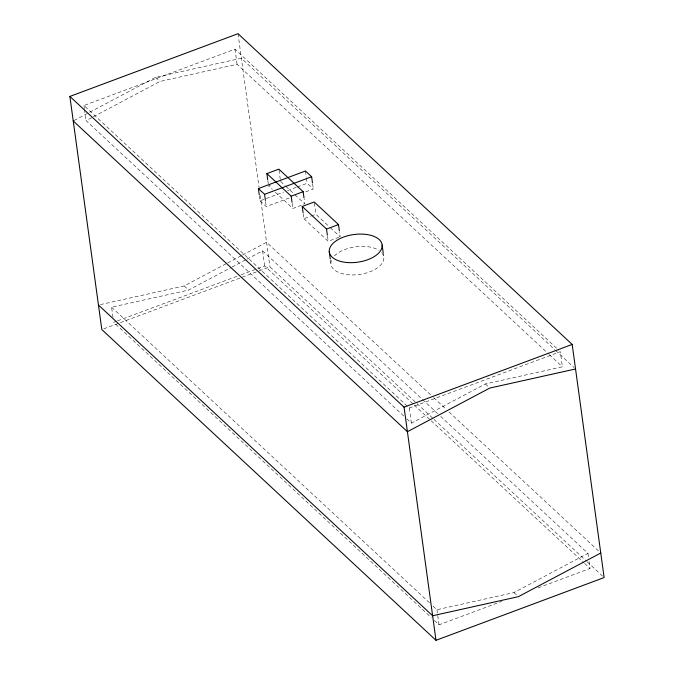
<?xml version="1.0" encoding="UTF-8"?>
<svg xmlns="http://www.w3.org/2000/svg" width="674" height="674" viewBox="0 0 674 674"><rect width="100%" height="100%" fill="white"/><g stroke="black" fill="none" stroke-linecap="round" stroke-linejoin="round"><path stroke-width="0.51" stroke-dasharray="3.37 2.53" d="M74.081 120.52L155.627 77.333L241.376 58.242L554.761 349.637M403.675 415.976L86.045 120.629L92.515 117.2M93.442 116.712L160.041 81.436L237.063 64.291L548.526 353.909M100.392 304.597L184.204 285.936L226.75 263.399M227.677 262.911L241.553 255.564M242.48 255.075L266.584 242.303L430.593 394.804M112.979 317.269L111.598 307.192L188.619 290.047L231.165 267.511M232.092 267.022L245.968 259.675M246.895 259.178L262.616 250.854L437.628 413.583M406.759 418.84L411.384 423.146L485.381 383.953L562.402 366.808L560.33 351.693L409.312 408.031L83.972 105.515L234.99 49.177L558.788 350.261M433.079 606.12L436.937 609.709L513.959 592.564L587.955 553.371L440.712 416.448M270.409 185.182L268.564 185.864L272.363 189.394M259.38 195.721L260.08 200.835L283.611 192.056M287.528 190.59L296.358 187.296M297.335 186.934L307.142 183.277L313.326 189.023L304.496 192.317M260.08 200.835L266.264 206.581L289.795 197.802M275.396 192.225L292.861 208.46L303.915 204.332M303.199 213.616L303.907 218.73L310.352 216.32M311.278 215.975L315.879 214.256L329.544 226.969M303.907 218.73L328.196 241.317L339.258 237.197M116.61 321.203L113.67 322.307L431.301 617.654M117.588 320.841L237.231 276.214M241.157 274.748L264.688 265.969L413.482 404.324M103.779 328.836L119.509 322.964M120.494 322.602L258.15 271.251M259.136 270.881L269.945 266.845L433.188 418.63M434.385 620.518L439.01 624.823L501.768 601.41M538.054 587.871L590.028 568.485L589.059 561.434M555.528 350.354L574.004 367.541M549.293 354.625L562.402 366.808M280.544 181.399L285.102 185.636M285.86 186.344L294.209 194.104M294.968 194.811L304.842 203.986L304.134 198.881M330.311 227.669L340.176 236.852L339.477 231.738M155.627 77.333L160.041 81.436M485.381 383.953L488.33 386.691M433.677 397.668L445.994 409.126M449.078 411.991L599.22 551.602M433.955 419.346L586.414 561.113M587.18 561.83L602.581 576.144M414.249 405.04L430.442 420.096M431.217 420.812L583.861 562.748M584.636 563.464L590.028 568.485M184.204 285.936L188.619 290.047M513.959 592.564L517.64 595.985M111.598 307.192L429.995 603.255M587.955 553.371L588.512 557.398M409.312 408.031L411.384 423.146M436.937 609.709L439.01 624.823M383.127 252.244L383.826 257.358M327.497 236.203L328.196 241.317M330.37 259.852L330.926 263.938M312.626 183.909L313.326 189.023M314.337 203.009L315.879 214.256M305.457 171.002L306.299 177.144M306.443 178.163L307.142 183.277M292.162 203.346L292.861 208.46M279.002 170.151L280.266 179.351M267.864 180.758L268.286 183.825M265.564 201.467L266.264 206.581M238.015 33.7L259.035 187.187M260.181 195.511L269.945 266.845M234.99 49.177L237.063 64.291M262.616 250.854L264.688 265.969M83.972 105.515L84.385 108.539M84.52 109.55L86.045 120.629M381.72 252.699A26.657 13.969 -7.8 0 1 359.596 274.444A26.657 13.969 -7.8 0 1 331.642 259.886M334.439 255.893A26.657 13.969 -7.8 0 1 378.94 250.349"/><path stroke-width="1.01" d="M600.761 553.034L518.373 596.667L432.624 615.758L98.455 305.027M69.877 96.424L238.015 33.7L572.184 344.431L604.123 577.576L435.985 640.3L101.816 329.569L69.877 96.424L404.055 407.155L435.985 640.3M267.721 179.731L266.879 173.597L278.859 169.132L303.157 191.719L303.999 197.853M259.237 194.693L258.395 188.56L305.457 171.002L311.641 176.757L312.483 182.89M258.395 188.56L264.579 194.314L311.641 176.757M266.879 173.597L291.176 196.185L303.157 191.719M303.064 212.588L302.222 206.455L314.202 201.989L338.5 224.577L339.334 230.71M302.222 206.455L326.519 229.05L338.5 224.577M404.055 407.155L572.184 344.431M575.545 368.973L489.796 388.064L407.416 431.697L73.239 120.966M382.15 245.083A26.657 13.969 -7.8 0 1 343.58 262.076A26.657 13.969 -7.8 0 1 341.373 237.964A26.657 13.969 -7.8 0 1 382.15 245.083L383.127 252.244M326.519 229.05L327.362 235.184M329.249 251.672L330.226 258.824M291.176 196.185L292.019 202.326M264.579 194.314L265.421 200.448"/></g></svg>
